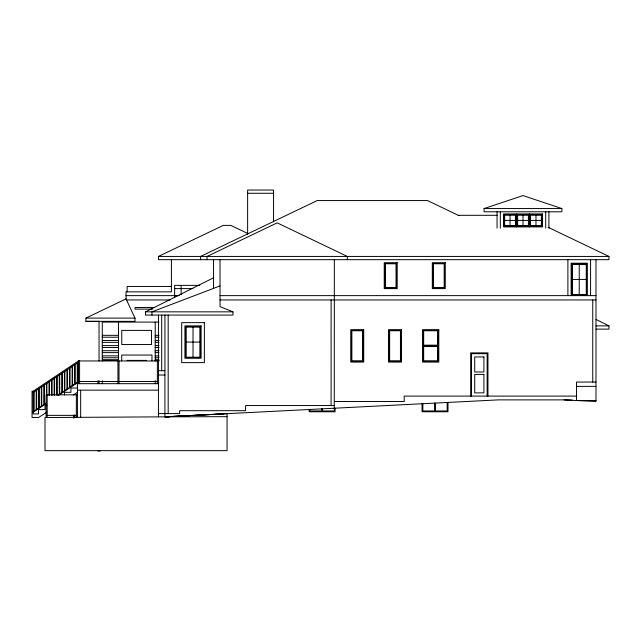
<?xml version="1.0" encoding="UTF-8"?>
<svg xmlns="http://www.w3.org/2000/svg" width="641" height="641" viewBox="0 0 641 641"><rect width="100%" height="100%" fill="white"/><g stroke="black" fill="none" stroke-linecap="round" stroke-linejoin="round"><path stroke-width="0.96" d="M46.809 412.171L38.532 417.539L32.05 417.539L32.05 391.202L33.132 391.242L78.506 360.955L159.024 360.987M33.132 392.5L78.506 362.253M33.132 411.73L46.328 402.933M57.882 395.265L78.506 381.483M33.132 412.251L46.328 403.421M58.708 395.201L78.506 381.972M73.29 395L77.425 392.316M78.506 361.34L79.043 360.987M220.031 259.677L220.031 306.646L232.995 311.838L232.995 315.076L145.483 315.076L145.483 311.838L213.549 277.801M548.111 227.299L608.95 256.432L608.95 259.677L158.447 259.677L158.447 256.432L223.268 225.392L230.832 225.392L247.939 233.58M99.034 321.357L85.926 321.357L85.926 318.104L126.037 298.874L126.037 291.847L171.411 291.847L171.411 259.677M220.031 285.91L151.965 311.838L151.965 315.076M484.091 208.549L522.984 195.585L561.877 208.549L561.877 211.786L484.091 211.786L484.091 208.549L561.877 208.549M164.929 315.076L164.929 416.834L227.05 413.693L227.05 450.655L45.014 450.655L45.014 417.539L165.594 416.834L223.629 413.854M165.594 416.834L227.05 416.666M169.216 416.826L164.929 416.834L498.386 399.88L563.575 399.88L595.986 401.506L595.986 259.677M247.626 193.278L273.555 193.278M458.243 215.304L497.136 215.304M504.643 220.416L515.452 220.416M517.607 220.416L528.416 220.416M530.572 220.416L541.381 220.416M158.447 256.432L608.95 256.432M572.221 279.428L586.267 279.428M199.8 285.365L174.656 285.365L174.656 297.408M171.411 286.447L127.118 286.447L127.118 291.847M174.656 288.61L192.925 288.61M126.037 295.629L179.288 295.629M220.031 295.629L595.986 295.629M126.541 299.948L170.218 299.948M220.031 299.948L595.986 299.948M154.713 307.512L135.019 307.512L134.979 309.13L152.726 309.13M145.483 311.838L232.995 311.838M85.926 318.112L134.979 318.104L134.979 321.349L85.926 321.349M159.024 322.094L102.272 322.094L102.272 360.987M595.986 325.876L608.95 325.876L608.95 329.121L595.986 329.121M102.272 335.331L118.481 335.331M155.21 335.331L159.024 335.331M102.272 337.222L118.481 337.222M155.21 337.222L159.024 337.222M102.272 340.467L118.481 340.467M155.21 340.467L159.024 340.467M185.994 342.086L200.04 342.086M102.272 342.358L118.481 342.358M155.21 342.358L159.024 342.358M423.405 345.459L437.987 345.459M102.272 345.595L118.481 345.595M155.21 345.595L159.024 345.595M423.405 346.268L437.987 346.268M102.272 347.486L118.481 347.486M155.21 347.486L159.024 347.486M102.272 350.723L118.481 350.723M155.21 350.723L159.024 350.723M102.272 352.614L118.481 352.614M155.21 352.614L159.024 352.614M102.272 355.859L118.481 355.859M155.21 355.859L159.024 355.859M102.272 357.75L118.481 357.75M155.21 357.75L159.024 357.75M102.272 359.978L118.481 359.978M155.21 359.978L159.024 359.978M102.272 360.178L118.481 360.178M155.21 360.178L159.024 360.178M127.07 360.394L146.621 360.394M79.588 360.859L78.506 360.859L78.506 383.679M158.447 370.714L164.929 370.714M158.447 375.033L164.929 375.033M79.588 381.515L118.481 381.515M119.018 381.515L157.365 381.515M595.986 382.06L576.539 382.06L576.539 400.529L595.986 400.529M158.447 383.679L77.425 383.679L77.425 417.539M576.539 386.379L595.986 386.379M77.425 387.997L70.943 387.997L70.943 392.316L64.461 392.316L64.461 394.912M77.425 390.161L158.447 390.161M77.425 394.848L46.096 394.848L46.096 417.539M576.539 396.098L404.159 396.098L404.255 401.506L334.346 401.506M46.865 405.28L45.014 405.28L45.014 409.607L38.532 409.607L38.532 413.926L33.132 413.926L33.132 391.202M334.346 405.561L245.583 405.561L245.583 410.697L179.616 410.697L179.616 413.597L158.447 413.597M47.178 415.376L76.343 415.376M97.704 450.96L100.14 450.96M564.12 399.88L572.084 400.048M458.868 215.6L427.451 200.553L317.263 200.553L200.585 256.432L200.585 259.677M595.986 319.394L608.95 325.876M126.037 298.874L134.979 318.104M77.545 362.894L77.609 382.116M592.749 299.948L592.749 382.06M590.585 259.677L590.585 295.629M587.34 295.629L587.34 263.219L571.139 263.219L571.139 295.629M579.24 264.3L579.24 294.548M567.894 259.677L567.894 295.629M548.912 211.786L548.912 228.116M545.699 211.786L545.699 228.116M535.98 215.015L535.98 225.816M529.498 213.934L529.498 226.898M523.016 215.015L523.016 225.816M516.534 213.934L516.534 226.898M510.052 215.015L510.052 225.816M500.325 211.786L500.325 228.116M497.055 211.786L497.055 228.116M487.953 396.098L487.953 352.887L470.67 352.887L470.67 396.098M487.144 396.098L487.144 353.696L471.48 353.696L471.48 396.098M447.979 402.444L447.979 411.762L422.05 411.762L422.05 403.766M447.17 402.444L447.17 410.953L435.423 410.953L435.423 403.085M434.614 403.125L434.614 410.953L422.86 410.953L422.86 403.726M347.31 259.677L347.31 256.432L277.184 222.852L207.067 256.432L207.067 259.677M335.083 408.189L335.083 411.762L309.154 411.762L309.154 409.503M334.346 259.677L334.273 410.953L322.527 410.953L322.527 408.822M331.101 299.948L331.101 405.561M321.718 408.862L321.718 410.953L309.964 410.953L309.964 409.463M273.555 221.786L273.555 190.04L247.626 190.04L247.626 234.43M213.549 259.677L213.549 288.378M193.021 326.958L193.021 357.205M181.139 285.365L181.139 294.756M168.174 315.076L168.174 413.597M161.692 315.076L161.692 370.714M158.447 315.076L158.447 416.834M157.365 360.987L157.365 383.679M155.21 322.094L155.21 360.987M155.21 380.698L155.21 383.679M151.965 360.859L151.965 355.05L121.718 355.05L121.718 360.859M119.018 360.923L119.018 383.679M118.481 322.094L118.481 360.987M117.936 360.923L117.936 383.679M102.272 380.698L102.272 383.679M99.034 321.349L99.034 360.987M99.034 380.698L99.034 383.679M97.953 380.722L97.953 383.679M80.662 390.161L80.662 417.507M79.588 360.955L79.588 383.679M77.265 363.078L77.265 382.34M76.343 394.848L76.343 417.539M75.109 364.521L75.109 383.783M74.701 364.793L74.701 384.047M74.725 414.863L74.725 417.828M73.643 415.128L73.643 418.052M72.545 366.227L72.545 385.489M72.137 366.5L72.137 385.762M69.973 367.942L69.973 387.204M69.573 368.206L69.573 387.468M67.409 369.649L67.409 388.911M67.009 369.921L67.009 389.183M64.845 371.363L64.845 390.625M64.437 371.628L64.437 390.89M62.281 373.07L62.281 392.332M61.873 373.342L61.873 392.604M59.709 374.785L59.709 394.047M59.309 375.049L59.309 394.311M57.145 376.491L57.145 394.792M56.745 376.764L56.745 395.064M54.581 378.206L54.581 395.545M54.173 378.47L54.173 394.848M52.017 379.913L52.017 395.329M51.609 380.185L51.609 395.601M49.453 381.627L49.453 395.12M49.045 381.892L49.045 395.385M47.178 394.848L47.178 417.539M46.881 383.334L46.881 394.904M46.481 383.606L46.481 395.176M44.317 385.049L44.317 404.311M43.917 385.313L43.917 404.575M41.753 386.755L41.753 406.017M41.345 387.028L41.345 406.29M39.189 388.47L39.189 407.732M38.78 388.734L38.78 407.997M36.617 390.177L36.617 409.439M36.217 390.449L36.217 409.711M34.053 391.891L34.053 411.153M33.653 392.156L33.653 411.386M542.462 213.934L503.57 213.934L503.57 226.898L542.462 226.898L542.462 213.934M515.717 214.743L504.379 214.743L504.379 226.089L515.717 226.089L515.717 214.743M528.681 214.743L517.343 214.743L517.343 226.089L528.681 226.089L528.681 214.743M541.645 214.743L530.307 214.743L530.307 226.089L541.645 226.089L541.645 214.743M515.452 215.015L504.643 215.015L504.643 225.816L515.452 225.816L515.452 215.015M528.416 215.015L517.607 215.015L517.607 225.816L528.416 225.816L528.416 215.015M541.381 215.015L530.572 215.015L530.572 225.816L541.381 225.816L541.381 215.015M397.204 262.682L384.239 262.682L384.239 288.61L397.204 288.61L397.204 262.682M445.279 262.682L432.314 262.682L432.314 288.61L445.279 288.61L445.279 262.682M396.394 263.491L385.049 263.491L385.049 287.801L396.394 287.801L396.394 263.491M444.469 263.491L433.124 263.491L433.124 287.801L444.469 287.801L444.469 263.491M396.122 263.763L385.321 263.763L385.321 287.529L396.122 287.529L396.122 263.763M444.197 263.763L433.396 263.763L433.396 287.529L444.197 287.529L444.197 263.763M586.531 264.028L571.948 264.028L571.948 294.82L586.531 294.82L586.531 264.028M586.267 264.3L572.221 264.3L572.221 294.548L586.267 294.548L586.267 264.3M204.367 322.639L181.675 322.639L181.675 362.614L204.367 362.614L204.367 322.639M201.122 325.876L184.92 325.876L184.92 358.287L201.122 358.287L201.122 325.876M200.312 326.686L185.73 326.686L185.73 357.478L200.312 357.478L200.312 326.686M200.04 326.958L185.994 326.958L185.994 357.205L200.04 357.205L200.04 326.958M363.711 329.658L350.747 329.658L350.747 362.069L363.711 362.069L363.711 329.658M401.522 329.658L388.558 329.658L388.558 362.069L401.522 362.069L401.522 329.658M438.797 329.658L422.595 329.658L422.595 362.069L438.797 362.069L438.797 329.658M151.54 330.395L121.766 330.395L121.766 344.538L151.54 344.538L151.54 330.395M362.902 330.468L351.556 330.468L351.556 361.26L362.902 361.26L362.902 330.468M400.713 330.468L389.375 330.468L389.375 361.26L400.713 361.26L400.713 330.468M437.987 330.468L423.405 330.468L423.405 361.26L437.987 361.26L437.987 330.468M362.63 330.74L351.829 330.74L351.829 360.987L362.63 360.987L362.63 330.74M400.449 330.74L389.64 330.74L389.64 360.987L400.449 360.987L400.449 330.74M437.715 330.74L423.669 330.74L423.669 345.187L437.715 345.187L437.715 330.74M437.715 346.541L423.669 346.541L423.669 360.987L437.715 360.987L437.715 346.541M483.899 356.941L474.717 356.941L474.717 371.996L483.899 371.996L483.899 356.941M483.899 374.416L474.717 374.416L474.717 392.861L483.899 392.861L483.899 374.416"/></g></svg>
